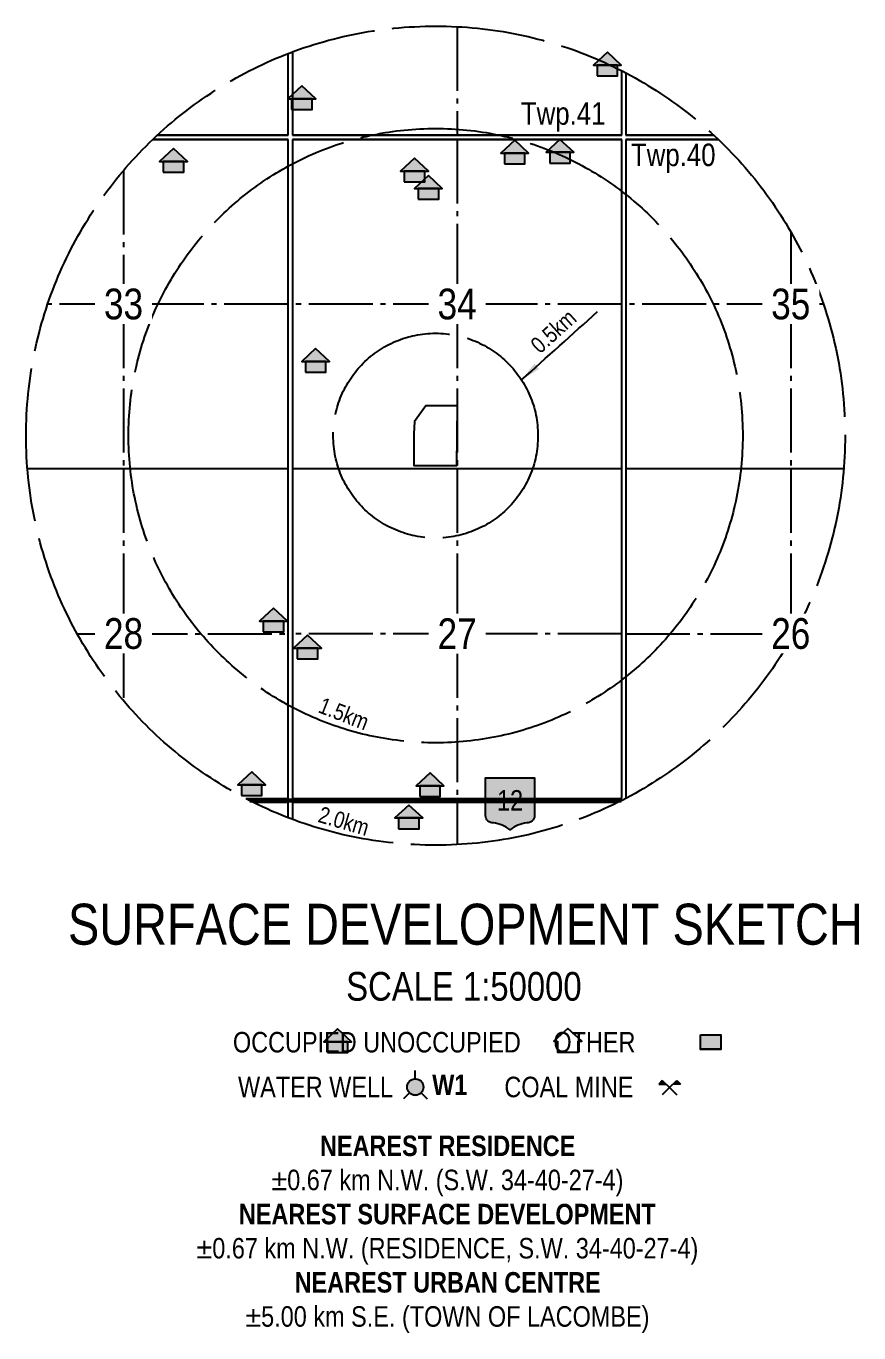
# Model space of a CAD drawing. Extents: x 307694 to 312040, y 5817589 to 5820267.
# Drawn here: x 307782 to 308189, y 5817825 to 5818463 of the extents above; entities that cross this region are included whole.
import ezdxf
from ezdxf.enums import TextEntityAlignment as Align

# ---------------------------------------------------------------- set-up
doc = ezdxf.new("R2010")
doc.units = 0
doc.header["$LTSCALE"] = 5
doc.linetypes.add('foc-BUFFER', pattern=[16.75, 15, -1.75])
doc.linetypes.add('foc-QUARTERLINE', pattern=[33, 25, -3, 2, -3])
for name, color, linetype in [('AS-RESIDENCE', 14, 'Continuous'), ('AS-SYMBOL', 7, 'Continuous'), ('AUX-BUFFER', 7, 'foc-BUFFER'), ('AUX-LABELS', 1, 'Continuous'), ('CG-NOTES', 7, 'Continuous'), ('DETAIL-T', 7, 'Continuous'), ('F-WS-S', 8, 'Continuous'), ('L-QSEC', 8, 'foc-QUARTERLINE'), ('L-SEC', 7, 'Continuous'), ('P-PROPOSED', 10, 'Continuous'), ('ROUTE-MAP-HWY', 2, 'Continuous'), ('S-7', 6, 'Continuous'), ('T-WATER-T', 170, 'Continuous')]:
    doc.layers.add(name, color=color, linetype=linetype)
doc.styles.add('100L', font='ARIALN.TTF', dxfattribs={"height": 11})
doc.styles.add('120', font='ARIALN.TTF', dxfattribs={"height": 13})
doc.styles.add('60L', font='ARIALN.TTF', dxfattribs={"height": 7.349999999999999})
doc.styles.add('80CG', font='ARIALN.TTF', dxfattribs={"height": 10})
doc.styles.add('80V', font='ARIALN.TTF', dxfattribs={"oblique": 20.00000000000001, "height": 2})
doc.styles.add('BOLD', font='ARIALNB.TTF')
doc.dimstyles.new('Compass 5 000', dxfattribs={"dimscale": 5, "dimtxt": 9, "dimasz": 2, "dimexe": 0.2, "dimexo": 0.0625, "dimgap": 0.5, "dimtad": 0, "dimtih": 1, "dimtoh": 1, "dimzin": 0, "dimdsep": 46, "dimtxsty": '80CG', "dimcen": 0.1, "dimse1": 1, "dimse2": 1, "dimclrd": 256, "dimclrt": 256, "dimaunit": 1, "dimadec": 4, "dimazin": 0, "dimtfac": 0.06, "dimtofl": 0, "dimtmove": 0, "dimatfit": 1, "dimfxl": 0.2, "dimtolj": 1, "dimtzin": 0, "dimlwd": -1, "dimarcsym": 0})

# ---------------------------------------------------------------- blocks, each defined once
blk = doc.blocks.new('res_abd')
at = {"color": 14}
blk.add_lwpolyline([(-1.132277761354271, -0.5720981349267277), (-1.132277761354271, -1.623788921120512), (0.8677222386457287, -1.623788921120512), (0.8677222386457287, -0.5720981349267277), (1.224531808947995, -0.5720981349267277), (-0.1322777613542712, 0.6922328875969472), (-1.489087331656537, -0.5720981349267277)], close=True, dxfattribs=at)
blk = doc.blocks.new('res_other')
blk.add_hatch(color=14).paths.add_polyline_path([(-1.090095315060079, 0.7346452188390687), (0.90990468493992, 0.7346452188390687), (0.90990468493992, -0.6930058059827389), (-1.090095315060079, -0.6930058059827389)])
at = {"color": 14}
blk.add_lwpolyline([(-1.090095315060079, 0.7346452188390687), (0.90990468493992, 0.7346452188390687), (0.90990468493992, -0.6930058059827389), (-1.090095315060079, -0.6930058059827389)], close=True, dxfattribs=at)
blk = doc.blocks.new('res_occ')
for points in [[(0.1000986410450423, 0.8906701123119093), (-1.256710929257224, -0.3736609102117654), (1.456908211347308, -0.3736609102117654)], [(-0.8999013589549576, -1.425351696405505), (1.100098641045042, -1.425351696405505), (1.100098641045042, -0.3736609102117654), (-0.8999013589549576, -0.3736609102117654)]]:
    blk.add_hatch(color=14).paths.add_polyline_path(points)
at = {"color": 14}
for points in [[(0.1000986410450423, 0.8906701123119093), (-1.256710929257224, -0.3736609102117654), (1.456908211347308, -0.3736609102117654)], [(-0.8999013589549576, -1.425351696405505), (1.100098641045042, -1.425351696405505), (1.100098641045042, -0.3736609102117654), (-0.8999013589549576, -0.3736609102117654)]]:
    blk.add_lwpolyline(points, close=True, dxfattribs=at)
blk = doc.blocks.new('WAT')
h = blk.add_hatch(color=255)
h.dxf.hatch_style = 1
edge = h.paths.add_edge_path()
edge.add_arc((0, -9.095e-13), 0.9, 0, 360)
at = {"color": 170}
for p, q in [((0, 0.8163600828529524), (0, 1.632720165708633)), ((-0.5772537504765296, -0.5772537504772118), (-1.154507500952831, -1.154507500953513)), ((0.5772537504763023, -0.5772537504772118), (1.154507500952604, -1.154507500953513))]:
    blk.add_line(p, q, dxfattribs=at)
blk.add_circle((0, -9.095e-13), 0.8, dxfattribs=at)
blk = doc.blocks.new('Mine')
at = {"layer": 'AS-SYMBOL'}
h = blk.add_hatch(color=161, dxfattribs=at)
h.dxf.hatch_style = 1
h.paths.add_polyline_path([(-0.7071067811866669, 0.7071067811862122), (-1.06066017178, 0.3535533905931061), (-0.3535533905933335, 0.3535533905931061)])
h = blk.add_hatch(color=161, dxfattribs=at)
h.dxf.hatch_style = 1
h.paths.add_polyline_path([(0.7071067811866669, 0.7071067811862122), (0.3535533905933335, 0.3535533905931061), (1.060660171779545, 0.3535533905931061)])
at = {"layer": 'AS-SYMBOL', "color": 161}
for p, q in [((-0.7071067811866669, 0.7071067811862122), (-1.06066017178, 0.3535533905931061)), ((-1.06066017178, 0.3535533905931061), (-0.3535533905933335, 0.3535533905931061)), ((-0.7071067811866669, 0.7071067811862122), (0, 0)), ((0, 0), (-0.7071067811866669, -0.7071067811866669)), ((0, 0), (0.7071067811866669, 0.7071067811862122)), ((0, 0), (0.7071067811866669, -0.7071067811871217)), ((1.060660171779545, 0.3535533905931061), (0.3535533905933335, 0.3535533905931061)), ((0.7071067811866669, 0.7071067811862122), (1.060660171779545, 0.3535533905931061))]:
    blk.add_line(p, q, dxfattribs=at)
blk = doc.blocks.new('*U296')
at = {"layer": 'AS-RESIDENCE', "color": 14}
blk.add_lwpolyline([(130.0094260589617, -1.322521192724991), (140.0094260589617, -1.322521192724991), (140.0094260589617, -8.460776316836304), (130.0094260589617, -8.460776316836304)], close=True, dxfattribs=at)
at = {"layer": 'AS-RESIDENCE', "xscale": 5, "yscale": 5, "zscale": 5}
for name, p in [('res_occ', (-47.66033743372054, -2.875563331927253)), ('res_abd', (65.90965907502368, -1.710213968765913)), ('res_other', (135.4800298692175, -5.025206517771323))]:
    blk.add_blockref(name, p, dxfattribs=at)
at = {"layer": 'AS-SYMBOL', "color": 161, "xscale": 5, "yscale": 5, "zscale": 5}
blk.add_blockref('Mine', (114.9598472938055, -27.19839295274051), dxfattribs=at)
at = {"layer": 'F-WS-S', "xscale": 5, "yscale": 5, "zscale": 5}
blk.add_blockref('WAT', (-9.254789702994005, -26.90360913026706), dxfattribs=at)
at = {"layer": 'CG-NOTES', "char_height": 12, "style": '80CG'}
for s, insert, width, attachment_point in [('{\\H0.83333x;OCCUPIED^IUNOCCUPIED^I    OTHER}', (0, 0), 324.7070996215837, 2), ('\\pi0.13844;{\\H0.83333x;WATER WELL}', (-95.95369187874485, -21.87437678256902), 75.42665648021827, 1), ('\\pi0.33285;{\\H0.83333x;COAL MINE}', (33.96449791120948, -21.87437678256902), 62.52084180081854, 1)]:
    blk.add_mtext(s, dxfattribs=dict(at, insert=insert, width=width, attachment_point=attachment_point))
at = {"layer": 'T-WATER-T', "style": 'BOLD'}
blk.add_text('W1', height=10, dxfattribs=at).set_placement((-0.9772980101097506, -30.83371539245417))
blk = doc.blocks.new('hwy_primary')
h = blk.add_hatch(color=255)
edge = h.paths.add_edge_path()
edge.add_line((-12.55651075217338, -6.465665019121843), (-12.55651075217338, 12.06093235083426))
edge.add_line((-12.55651075217338, 12.06093235083426), (11.38723733709685, 12.06093235083426))
edge.add_line((11.3872373370973, 12.06093235083426), (11.3872373370973, -6.465665021572022))
edge.add_arc((7.745863239457321, -6.323210403470512), 3.644159524111412, 267.0356154126261, 357.75966761743825, ccw=False)
edge.add_arc((9.389805930542025, -25.65009731670352), 15.79425859854451, 96.66228240425568, 129.1626000068807)
edge.add_arc((-10.5590793456181, -25.65009731670352), 15.79425859854473, 50.83739999311933, 83.33771759574431)
edge.add_arc((-8.915136654535672, -6.323210403470512), 3.644159524110878, 182.2403323825618, 272.9643845873739, ccw=False)
at = {"color": 3}
blk.add_lwpolyline([(-12.55651075217338, -6.465665019121843), (-12.55651075217338, 12.06093235083426), (11.3872373370973, 12.06093235083426), (11.3872373370973, -6.465665021572022, -0.4179197440755494), (7.557404830548421, -9.96249358361456, 0.1427676877764801), (-0.5846367075391754, -13.40391020653124, 0.14276768777648), (-8.726678245624498, -9.96249358361456, -0.4179197440755494), (-12.55651075217338, -6.465665021572022)], format="xyb", dxfattribs=at)
at = {"color": 3, "style": '80V', "flags": 8}
blk.add_attdef('HWY', text='', height=10, dxfattribs=at).set_placement((-0.5846367075391754, 1.049219383609852), align=Align.MIDDLE_CENTER)

msp = doc.modelspace()

# ---------------------------------------------------------------- linework, layer by layer
at = {"layer": 'AUX-BUFFER'}
for radius in [199.9822219999985, 149.986666499999, 49.99555549999962]:
    msp.add_circle((307982.3953460084, 5818262.724571044), radius, dxfattribs=at)
at = {"layer": 'L-QSEC', "color": 253, "ltscale": 0.25}
for p, q in [((307992.914138254, 5818462.429964375), (307992.914138254, 5818409.391744968)), ((307992.9141382887, 5818407.37992381), (307992.9141382859, 5818326.919876543)), ((307829.9825425652, 5818392.197450299), (307829.9825425629, 5818326.919876543)), ((308155.84573401, 5818362.262764809), (308155.8457340088, 5818326.919876543)), ((307829.982542532, 5818326.919876549), (307792.9966874457, 5818326.919876562)), ((307910.4424435959, 5818326.919876578), (307829.9825424736, 5818326.919876549)), ((307829.9825425629, 5818326.919876548), (307829.9825425658, 5818246.459829284)), ((307992.9141382549, 5818326.919876549), (307912.4540910127, 5818326.919876578)), ((307992.9141382859, 5818326.919876548), (307992.9141382887, 5818246.459829284)), ((308073.3740393189, 5818326.919876578), (307992.9141381966, 5818326.919876549)), ((308155.8457339779, 5818326.919876549), (308075.3856867357, 5818326.919876578)), ((308155.8457340088, 5818326.919876548), (308155.8457340117, 5818246.459829284)), ((308171.7940045735, 5818326.919876556), (308155.8457339201, 5818326.919876549)), ((307829.9825425658, 5818246.459829281), (307829.9825425658, 5818165.999782002)), ((307992.9141382887, 5818246.459829281), (307992.9141382887, 5818165.999782002)), ((308155.8457340117, 5818246.459829281), (308155.8457340117, 5818165.999782002)), ((307807.3604800311, 5818165.999782037), (307829.9825425306, 5818165.999782037)), ((307829.9825425658, 5818165.999782002), (307829.9825425658, 5818133.251691796)), ((307829.9825425306, 5818165.999782037), (307910.4425898012, 5818165.999782037)), ((307992.9141381966, 5818165.999781937), (307912.4540909539, 5818165.999781966)), ((307992.9141382887, 5818165.999782002), (307992.9141382887, 5818085.539734731)), ((308073.3740393772, 5818165.999781966), (307992.9141382549, 5818165.999781937)), ((308075.385686706, 5818165.999782037), (308155.8457339765, 5818165.999782037)), ((308155.8457340117, 5818165.999782002), (308155.8457340117, 5818163.18637728)), ((308155.8457339765, 5818165.999782037), (308157.4302119863, 5818165.999782037)), ((307992.9141382887, 5818083.528233555), (307992.9141382879, 5818063.019177722))]:
    msp.add_line(p, q, dxfattribs=at)
at = {"layer": 'L-SEC', "color": 253}
for p, q in [((307910.442589767, 5818409.391744968), (307910.4425535072, 5818449.314186959)), ((307912.4540909483, 5818450.077473227), (307912.4540909483, 5818409.391744968)), ((308073.37418549, 5818409.391744968), (308073.3741569507, 5818440.813720288)), ((308075.3856866712, 5818439.771699401), (308075.3856866712, 5818409.391744968)), ((307910.4425898014, 5818326.919876542), (307910.4425898012, 5818407.379923814)), ((307912.4540909835, 5818407.379923814), (307912.4540909802, 5818326.919876546)), ((308073.3741855244, 5818326.919876542), (308073.3741855242, 5818407.379923814)), ((308075.385686706, 5818407.379923814), (308075.3856867031, 5818326.919876546)), ((307910.4424436251, 5818246.459829359), (307910.4425898014, 5818326.919876542)), ((307912.4540909802, 5818326.919876546), (307912.4540909835, 5818246.459829281)), ((308073.374039348, 5818246.459829359), (308073.3741855244, 5818326.919876542)), ((308075.3856867031, 5818326.919876546), (308075.385686706, 5818246.459829281)), ((307829.9825425028, 5818246.459829252), (307783.0756347635, 5818246.459829269)), ((307910.4424436251, 5818246.459829281), (307829.9825425028, 5818246.459829252)), ((307910.4425167239, 5818165.999782037), (307910.4424436251, 5818246.459829359)), ((307912.4540909835, 5818246.459829281), (307912.4540909835, 5818165.999782002)), ((307992.9141382257, 5818246.459829252), (307912.4540909835, 5818246.459829281)), ((308073.374039348, 5818246.459829281), (307992.9141382257, 5818246.459829252)), ((308073.3741124469, 5818165.999782037), (308073.374039348, 5818246.459829359)), ((308075.385686706, 5818246.459829281), (308075.385686706, 5818165.999782002)), ((308155.8457339487, 5818246.459829252), (308075.385686706, 5818246.459829281)), ((308181.7150572528, 5818246.459829262), (308155.8457339487, 5818246.459829252)), ((307910.4425898012, 5818085.539734731), (307910.4425167239, 5818165.999782037)), ((307912.4540909835, 5818165.999782002), (307912.4540909835, 5818085.539734731)), ((308073.3741855242, 5818085.539734731), (308073.3741124469, 5818165.999782037)), ((308075.385686706, 5818165.999782002), (308075.385686706, 5818085.539734731)), ((307889.6676646126, 5818085.539734731), (307910.4425898012, 5818085.539734731)), ((307910.4425898012, 5818083.528233558), (307893.6171857154, 5818083.528233559)), ((307910.4425898012, 5818076.134941141), (307910.4425898012, 5818083.528233558)), ((307912.4540909835, 5818085.539734731), (307992.9141382536, 5818085.539734731)), ((307912.4540909835, 5818083.528233558), (307912.4540909833, 5818075.371668856)), ((307992.914138254, 5818083.528233559), (307912.4540909835, 5818083.528233558)), ((307992.9141382536, 5818085.539734731), (308073.3741855242, 5818085.539734731)), ((308071.1735063018, 5818083.528233559), (307992.914138254, 5818083.528233559))]:
    msp.add_line(p, q, dxfattribs=at)
at = {"layer": 'L-SEC'}
for p, q in [((307910.4425898012, 5818407.379923814), (307844.3094378544, 5818407.379923815)), ((307844.3094378537, 5818407.379923814), (307910.442589767, 5818407.379923814)), ((307910.4425898012, 5818409.391744967), (307846.4481900652, 5818409.391744968)), ((307846.4481900651, 5818409.391744968), (307910.442589767, 5818409.391744968)), ((307992.914138254, 5818409.391744968), (307912.4540909835, 5818409.391744967)), ((307912.4540909483, 5818409.391744968), (307992.9141382189, 5818409.391744968)), ((307992.914138254, 5818407.379923814), (307912.4540909835, 5818407.379923814)), ((307912.4540909483, 5818407.379923814), (307992.9141382189, 5818407.379923814)), ((308073.3741855242, 5818409.391744967), (307992.914138254, 5818409.391744968)), ((307992.9141382189, 5818409.391744968), (308073.37418549, 5818409.391744968)), ((308073.3741855242, 5818407.379923814), (307992.914138254, 5818407.379923814)), ((307992.9141382189, 5818407.379923814), (308073.37418549, 5818407.379923814)), ((308118.3425019534, 5818409.391744967), (308075.385686706, 5818409.391744967)), ((308075.3856866712, 5818409.391744968), (308118.3425019528, 5818409.391744968)), ((308120.481254163, 5818407.379923814), (308075.385686706, 5818407.379923814)), ((308075.3856866712, 5818407.379923814), (308120.4812541631, 5818407.379923814))]:
    msp.add_line(p, q, dxfattribs=at)
at = {"layer": 'P-PROPOSED'}
msp.add_lwpolyline([(307993.0575933497, 5818277.296279569), (307977.6063217896, 5818277.211585524), (307972.1562639175, 5818269.683744567), (307971.7330986672, 5818263.60237183), (307971.7383718031, 5818248.152862527), (307992.7885773999, 5818248.160047261)], close=True, dxfattribs=at)
at = {"layer": 'ROUTE-MAP-HWY', "const_width": 1.99965023528906, "flags": 128}
msp.add_lwpolyline([(308073.1638578574, 5818084.528144669), (307891.6268341594, 5818084.528144669)], dxfattribs=at)

# ---------------------------------------------------------------- block references
at = {"layer": 'AS-RESIDENCE', "color": 6, "xscale": 4.999555549999968, "yscale": 4.999555549999968, "zscale": 4.999555549999968}
for p in [(308065.7720557592, 5818445.484350651), (307916.576938618, 5818429.054926568), (308020.5493944413, 5818402.569458969), (308042.6284896536, 5818402.970753192), (307853.8921300805, 5818398.548228548), (307971.5739568173, 5818393.740966473), (307978.3984023363, 5818385.313768197), (307923.3158349585, 5818300.780679222), (307902.7314052853, 5818173.991606482), (307919.3130625291, 5818160.863270791), (307892.1048528154, 5818094.148595863), (307979.1729733346, 5818093.567728605), (307968.8348296217, 5818077.896913519)]:
    msp.add_blockref('res_occ', p, dxfattribs=at)
at = {"layer": 'AUX-LABELS'}
ref = msp.add_blockref('hwy_primary', (308019.3362978807, 5818083.580347287), dxfattribs=dict(at, xscale=0.999752270386465, yscale=0.999752270386465, zscale=0.999752270386465))
ref.add_attrib('HWY', '12', dxfattribs={"layer": '0', "color": 240, "height": 9.997522703864622, "style": '80V', "flags": 8}).set_placement((308018.7518060065, 5818084.629306763), align=Align.MIDDLE_CENTER)
at = {"layer": 'CG-NOTES', "xscale": 0.99991111, "yscale": 0.99991111, "zscale": 0.99991111}
msp.add_blockref('*U296', (307981.7096096775, 5817971.518314638), dxfattribs=at)

# ---------------------------------------------------------------- texts
at = {"style": '100L'}
for s, p in [('Twp.41', (308044.720604927, 5818414.563132913)), ('Twp.40', (308098.4738897122, 5818394.339733236))]:
    msp.add_text(s, height=10.9990222099999, rotation=359.9999624363592, dxfattribs=at).set_placement(p, align=Align.CENTER)
at = {"char_height": 7.999288879999936, "attachment_point": 1, "style": '60L'}
for s, width, insert, rotation in [('0.5km', 28.38933644376273, (308027.991042461, 5818308.301446552), 41.998851310814615), ('1.5km', 28.38933644376273, (307927.4490765526, 5818135.211192189), 338.62908114657483), ('2.0km', 28.38933644376274, (307926.7164129291, 5818081.849154326), 343.7318225082139)]:
    msp.add_mtext_dynamic_manual_height_columns(s, width=width, gutter_width=47.49577772499948, heights=[0], dxfattribs=dict(at, insert=insert, rotation=rotation))
at = {"layer": 'CG-NOTES', "insert": (307781.4042601674, 5817920.925275864), "char_height": 9.999111099999936, "width": 412.3627762277712, "attachment_point": 1, "style": '80CG'}
msp.add_mtext('\\pi144.53612;{\\fArial Narrow|b1|i0|c0|p34;NEAREST RESIDENCE}\\P\\pi120.8445;±0.67 km N.W. (S.W. 34-40-27-4)\\P\\pi104.92163;{\\fArial Narrow|b1|i0|c0|p34;NEAREST SURFACE DEVELOPMENT}\\P\\pi84.25498;±0.67 km N.W. (RESIDENCE, S.W. 34-40-27-4)\\P\\pi132.14295;{\\fArial Narrow|b1|i0|c0|p34;NEAREST URBAN CENTRE}\\P\\pi108.12053;±5.00 km S.E. (TOWN OF LACOMBE)', dxfattribs=at)
at = {"layer": 'DETAIL-T', "color": 3, "insert": (307800.4610442924, 5818034.138563208), "char_height": 19.99822219999987, "width": 390.0245310684201, "attachment_point": 1, "style": '80CG'}
msp.add_mtext('\\pi2.39637;SURFACE DEVELOPMENT SKETCH\\P\\pi138.26765;{\\H0.7x;SCALE 1:50000}', dxfattribs=at)

# ---------------------------------------------------------------- leaders
at = {"path_type": 1}
msp.add_leader([(308024.3481999573, 5818289.918570663), (308061.5480311377, 5818323.321087492)], dimstyle='Compass 5 000', override={"dimgap": 0.5, "dimtad": 0}, dxfattribs=at)

# ---------------------------------------------------------------- next in the draw order: texts
at = {"layer": 'S-7', "char_height": 14.99866664999987, "width": 23.30625008778972, "attachment_point": 5, "style": '120', "bg_fill": 3, "box_fill_scale": 1.15, "bg_fill_color": 256}
for s, insert, bg_fill_transparency in [('33', (307829.9825425629, 5818326.919876548), 13369436), ('34', (307992.9141382859, 5818326.919876548), 13369441), ('35', (308155.8457340088, 5818326.919876543), 152), ('28', (307829.9825425306, 5818165.999782037), 13369431), ('27', (307992.9141382549, 5818165.999781937), 13369446), ('26', (308155.8457339765, 5818165.999782037), 147)]:
    msp.add_mtext(s, dxfattribs=dict(at, insert=insert, bg_fill_transparency=bg_fill_transparency))

doc.saveas('drawing.dxf')
